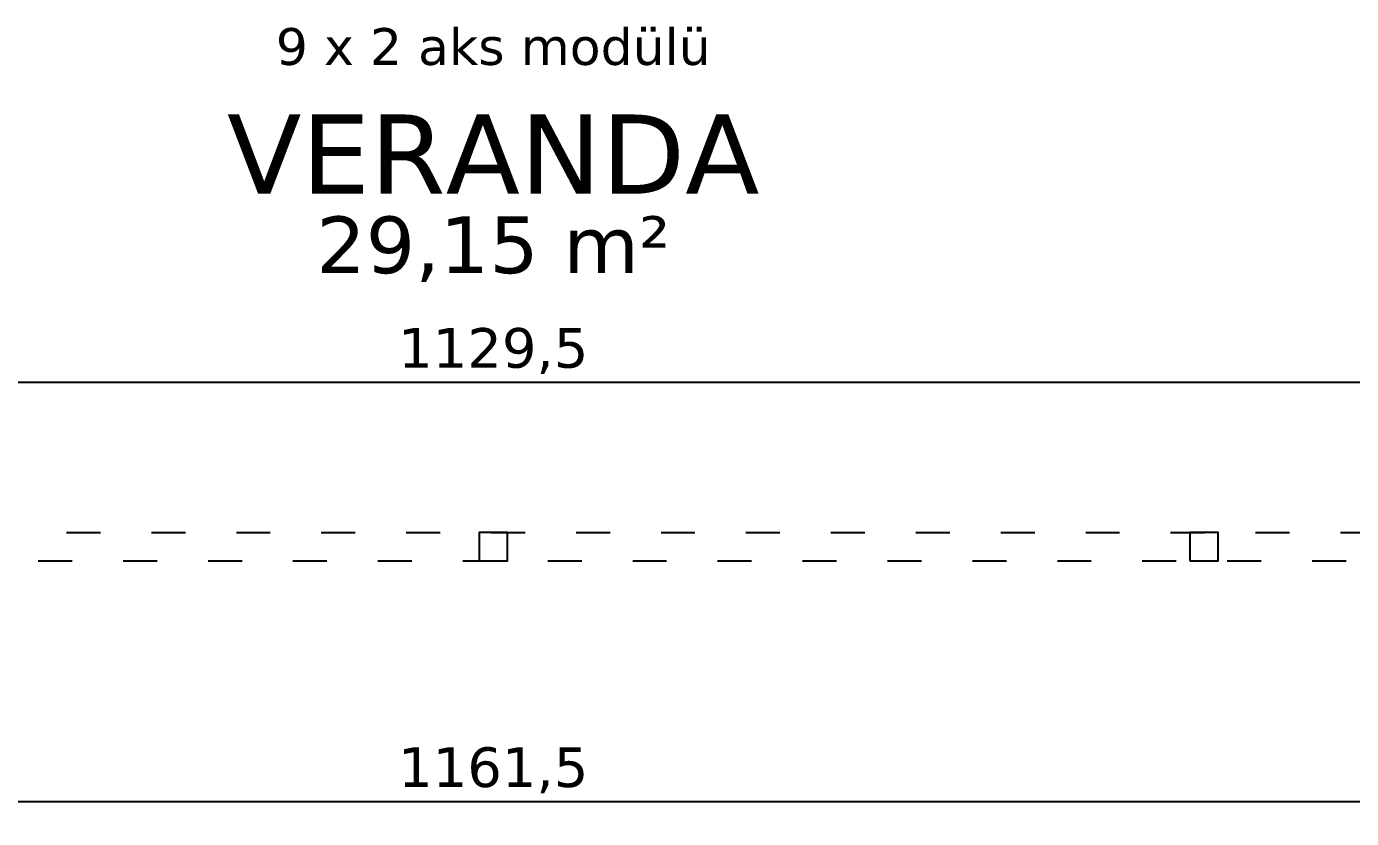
# Model space of a CAD drawing. Header units: centimetres. Extents: x -135 to 5324, y -1304 to 1609.
# Drawn here: x 1877.4 to 2345.4, y -91 to 188.5 of the extents above; entities that cross this region are included whole.
import ezdxf
from ezdxf.enums import TextEntityAlignment as Align

# ---------------------------------------------------------------- set-up
doc = ezdxf.new("R2010")
doc.units = ezdxf.units.CM
doc.linetypes.add('VERANDA_KESIK', pattern=[30, 12, -18])
for name, color, linetype in [('ODA_ADLARI', 7, 'Continuous'), ('OLCULER', 7, 'Continuous'), ('VERANDA_DIKME', 1, 'Continuous'), ('VERANDA_PROFIL_100', 1, 'VERANDA_KESIK')]:
    doc.layers.add(name, color=color, linetype=linetype)
doc.styles.add('PORTMAN', font='DejaVuSans.ttf')
doc.dimstyles.new('PORTMAN', dxfattribs={"dimtxt": 14, "dimasz": 9, "dimexe": 6, "dimexo": 5, "dimgap": 4, "dimtad": 1, "dimtxsty": 'PORTMAN', "dimblk": 'ARCHTICK', "dimcen": 2.5, "dimazin": 3, "dimtfac": 0.5, "dimtmove": 2, "dimatfit": 3})

# ---------------------------------------------------------------- blocks, each defined once
blk = doc.blocks.new('BOM_B04_VERANDA_DIKME_100x100')
blk.add_lwpolyline([(0, 0), (10, 0), (10, 10), (0, 10)], close=True)
blk = doc.blocks.new('BOM_V05_VERANDA_ON_11615p0')
at = {"lineweight": 25}
for p, q in [((10, 10), (1151.5, 10)), ((0, 0), (1161.5, 0))]:
    blk.add_line(p, q, dxfattribs=at)
blk = doc.blocks.new('_ARCHTICK')
at = {"color": 0, "linetype": 'BYBLOCK', "const_width": 0.15}
blk.add_lwpolyline([(-0.5, -0.5), (0.5, 0.5)], dxfattribs=at)

msp = doc.modelspace()

# ---------------------------------------------------------------- block references
at = {"layer": 'VERANDA_DIKME'}
for p in [(2037.25, 0), (2288.25, 0)]:
    msp.add_blockref('BOM_B04_VERANDA_DIKME_100x100', p, dxfattribs=at)
at = {"layer": 'VERANDA_PROFIL_100'}
msp.add_blockref('BOM_V05_VERANDA_ON_11615p0', (1461.5, 0), dxfattribs=at)

# ---------------------------------------------------------------- texts
at = {"layer": 'ODA_ADLARI', "style": 'PORTMAN'}
for s, height, p in [('9 x 2 aks modülü', 13, (2042.25, 181.5)), ('VERANDA', 28, (2042.25, 143.5)), ('29,15 m²', 20, (2042.25, 111.5))]:
    msp.add_text(s, height=height, dxfattribs=at).set_placement(p, align=Align.MIDDLE_CENTER)

# ---------------------------------------------------------------- dimensions: what is measured, and where the dimension line sits
at = {"layer": 'OLCULER'}
for base, p1, p2 in [((1477.5, 63), (1477.5, 8), (2607, 8)), ((1461.5, -85), (1461.5, 0), (2623, 0))]:
    msp.add_linear_dim(base=base, p1=p1, p2=p2, dimstyle='PORTMAN', override={"dimtxt": 14, "dimasz": 9, "dimexe": 6, "dimexo": 5, "dimdec": 2, "dimzin": 8, "dimdsep": 44}, dxfattribs=at).render()

doc.saveas('drawing.dxf')
